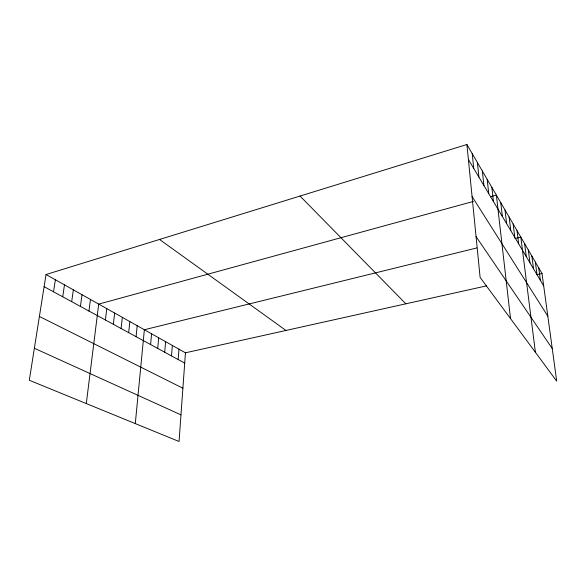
<?xml version="1.0" encoding="UTF-8"?>
<svg xmlns="http://www.w3.org/2000/svg" width="586" height="586" viewBox="0 0 586 586"><rect width="100%" height="100%" fill="white"/><g stroke="black" fill="none" stroke-linecap="round" stroke-linejoin="round"><path stroke-width="0.88" d="M46.038 274.526L185.447 352.801L179.052 441.492L29.3 380.263L46.038 274.526L466.903 144.508L542.013 273.53L556.7 381.164L480.117 277.412L466.903 144.508M178.181 359.555L178.972 349.168M171.515 355.929L172.35 345.454M164.703 352.223L165.589 341.653M157.729 348.436L158.667 337.77M150.602 344.561L151.598 333.8M135.285 423.597L144.361 329.735L476.909 247.929M136.077 336.664L137.183 325.706M128.671 332.636L129.836 321.582M121.097 328.519L122.32 317.363M113.34 324.307L114.636 313.049M105.407 319.993L106.769 308.624M86.296 403.571L98.712 304.105L473.407 201.416M88.955 311.049L90.456 299.468M80.428 306.412L82.011 294.729M71.69 301.658L73.345 289.865M62.724 296.794L64.467 284.877M53.538 291.799L55.37 279.771M490.379 196.764L496.371 195.123L510.531 318.616M514.933 238.575L520.822 237.132L535.406 352.311M185.447 352.801L486.578 285.858M536.688 274.717L542.013 273.53M34.369 348.26L180.971 414.866M39.401 316.455L182.891 388.225M44.111 286.671L184.7 363.1M159.553 239.462L285.968 330.453M300.054 196.054L405.834 303.804M476.059 236.583L552.254 348.56M472.082 196.537L547.829 316.184M468.397 159.487L543.698 285.88M538.724 267.875L540.402 280.357M535.34 262.067L537.018 274.673M531.861 256.097L533.538 268.835M528.286 249.951L529.964 262.828M524.609 243.637L526.279 256.646M517.042 230.635L518.698 243.923M513.146 223.947L514.801 237.374M509.139 217.062L510.78 230.635M505.015 209.971L506.641 223.691M500.759 202.661L502.378 216.527M491.844 187.352L493.441 201.525M487.178 179.331L488.753 193.658M482.359 171.053L483.911 185.542M477.378 162.498L478.916 177.148M472.228 153.649L473.744 168.468"/></g></svg>
